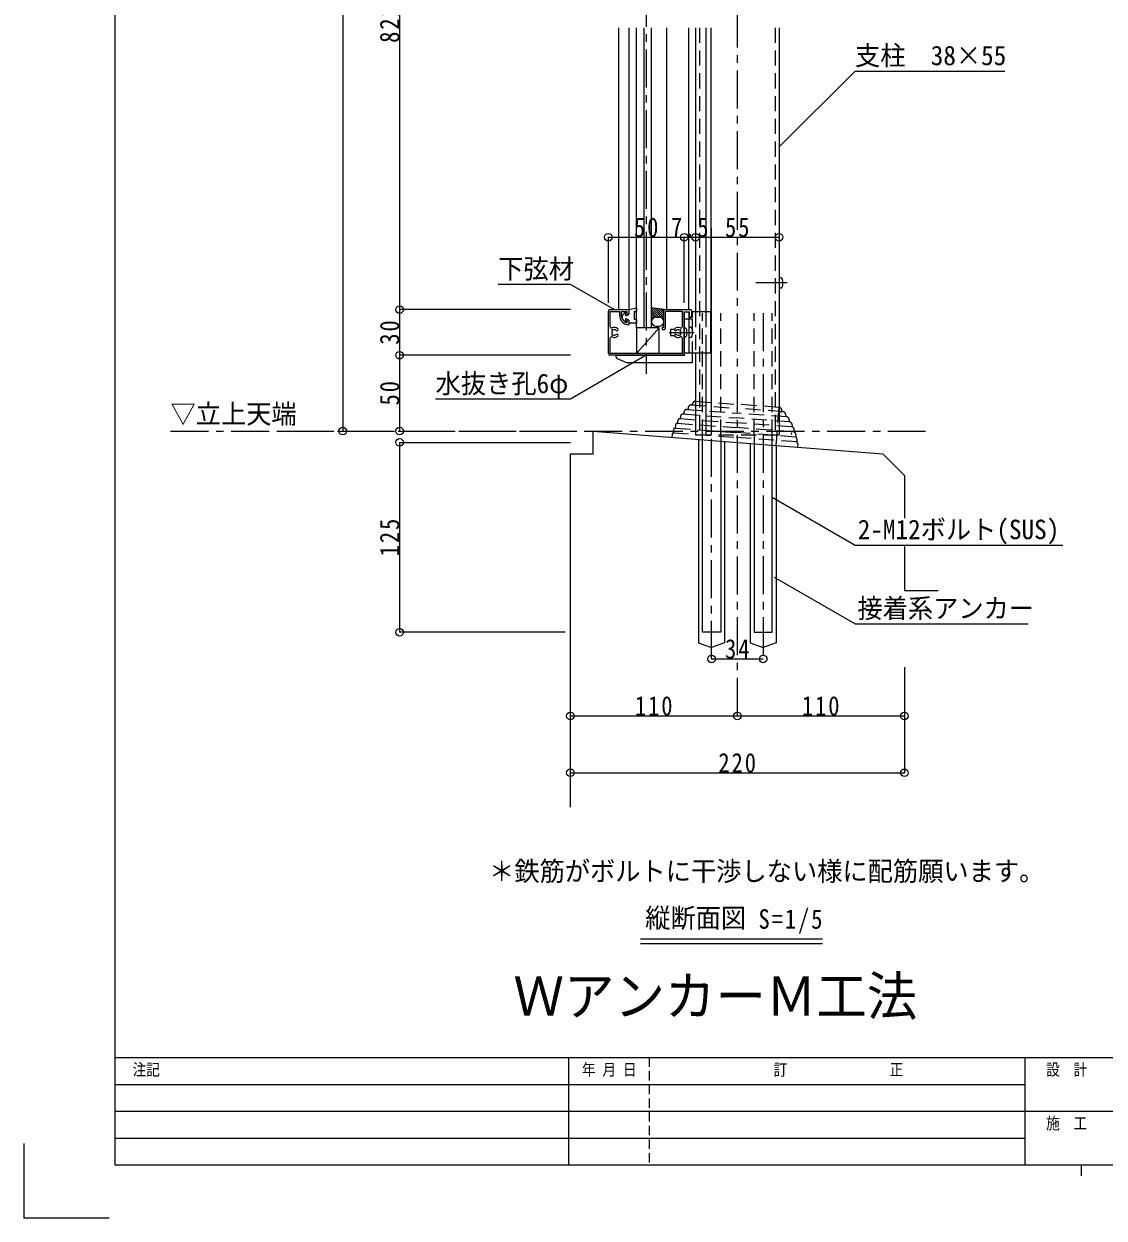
# Model space of a CAD drawing. Units: millimetres at full size, sheet at 1:5; some dimension numbers follow another scale. Extents: x -1050 to 1050, y -742 to 742.
# Drawn here: x -1050 to -338, y -742 to 44 of the extents above; entities that cross this region are included whole.
import ezdxf
from ezdxf.enums import TextEntityAlignment as Align

# ---------------------------------------------------------------- set-up
doc = ezdxf.new("R2010")
doc.units = ezdxf.units.MM
doc.header["$LTSCALE"] = 5
for name, pattern in [('CHAIN1', [8, 5, -1, 1, -1]), ('DASHED1', [1.8, 1.2, -0.6]), ('DASHED2', [3, 2, -1])]:
    doc.linetypes.add(name, pattern=pattern)
for name, color, linetype in [('0-0_通り芯', 7, 'CHAIN1'), ('0-1_躯体', 134, 'Continuous'), ('1-4_印刷位置ライン', 7, 'Continuous'), ('1-5_図枠1_1', 7, 'Continuous')]:
    doc.layers.add(name, color=color, linetype=linetype)
for name, color, linetype, lineweight in [('0-3_寸法', 54, 'Continuous', 20), ('0-4_手摺部材', 92, 'Continuous', 20), ('0-7_ガラス', 6, 'Continuous', 20), ('0-8_その他', 11, 'Continuous', 20), ('0-9_文字', 3, 'Continuous', 20), ('0-A_支柱', 6, 'Continuous', 20), ('0-B_足元', 4, 'Continuous', 20)]:
    doc.layers.add(name, color=color, linetype=linetype, lineweight=lineweight)
doc.styles.add('ＭＳ ゴシック', font='')
doc.styles.add('ＭＳ 明朝', font='')
doc.styles.get('ＭＳ ゴシック').set_extended_font_data('MS Gothic')
doc.styles.get('ＭＳ 明朝').set_extended_font_data('MS Mincho')

# ---------------------------------------------------------------- blocks, each defined once
blk = doc.blocks.new('dimension_origin')
at = {"color": 0, "linetype": 'Continuous', "lineweight": -2}
blk.add_circle((0, 0), 1.25, dxfattribs=at)

msp = doc.modelspace()

# ---------------------------------------------------------------- linework, layer by layer
at = {"layer": '0-0_通り芯'}
for p, q in [((-580, -411.793), (-580, 510.77)), ((-640, 266.994), (-640, -186.671)), ((-597, -374.293), (-597, -146.726)), ((-563, -146.726), (-563, -374.293)), ((-953.426, -224.293), (-690, -224.293)), ((-880.819, -224.293), (-456.137, -224.293))]:
    msp.add_line(p, q, dxfattribs=at)
at = {"layer": '0-1_躯体'}
for p, q in [((-675, -239.293), (-675, -224.293)), ((-605.5, -229.819), (-605.5, -363.778)), ((-588.5, -231.09), (-588.5, -363.778)), ((-571.5, -232.361), (-571.5, -363.778)), ((-554.5, -233.633), (-554.5, -363.778)), ((-690, -472.002), (-690, -239.293)), ((-690, -239.293), (-675, -239.293)), ((-470, -253.435), (-470, -281.515)), ((-470, -300.195), (-470, -329.293)), ((-470, -329.293), (-447.668, -329.293)), ((-605.5, -363.778), (-597, -366.726)), ((-588.5, -363.778), (-597, -366.726)), ((-571.5, -363.778), (-563, -366.726)), ((-554.5, -363.778), (-563, -366.726))]:
    msp.add_line(p, q, dxfattribs=at)
msp.add_lwpolyline([(-675, -224.293), (-484.142, -239.293), (-470, -253.435)], dxfattribs=at)
at = {"layer": '0-3_寸法'}
for p, q in [((-840, 495), (-840, -224.293)), ((-802.5, 232), (-802.5, -144.293)), ((-665, -139.85), (-665, -96.677)), ((-665, -96.677), (-615, -96.677)), ((-615, -139.85), (-615, -96.677)), ((-615, -96.677), (-607.5, -96.677)), ((-607.5, -96.677), (-552.5, -96.677)), ((-802.5, -144.293), (-802.5, -174.293)), ((-690, -144.293), (-802.5, -144.293)), ((-802.5, -174.293), (-802.5, -224.293)), ((-690, -174.293), (-802.5, -174.293)), ((-802.5, -231.759), (-802.5, -356.726)), ((-802.5, -231.759), (-690, -231.759)), ((-693.394, -356.726), (-802.5, -356.726)), ((-597, -374.293), (-563, -374.293)), ((-470, -379.692), (-470, -449.293)), ((-690, -411.793), (-580, -411.793)), ((-580, -411.793), (-470, -411.793)), ((-690, -449.293), (-470, -449.293))]:
    msp.add_line(p, q, dxfattribs=at)
at = {"layer": '0-4_手摺部材'}
for p, q in [((-658.003, -144.293), (-658.003, 41.354)), ((-651.5, 41.354), (-651.5, -144.293)), ((-626.5, -144.293), (-626.5, 41.354)), ((-612, -144.293), (-612, 41.354)), ((-665, -173.293), (-665, -145.293)), ((-664, -144.293), (-651.5, -144.293)), ((-663.8, -145.493), (-657.5, -145.493)), ((-663.8, -155.388), (-663.8, -145.493)), ((-657.5, -148.293), (-657.5, -145.493)), ((-656.3, -145.493), (-652.7, -145.493)), ((-656.3, -148.293), (-656.3, -145.493)), ((-652.7, -147.293), (-652.7, -145.493)), ((-652.7, -147.293), (-651.5, -147.293)), ((-651.5, -144.293), (-651.5, -147.293)), ((-628.5, -156.093), (-628.5, -144.293)), ((-628.5, -144.293), (-611, -144.293)), ((-627.3, -156.293), (-627.3, -145.493)), ((-616.2, -145.493), (-627.3, -145.493)), ((-616.2, -155.388), (-616.2, -145.493)), ((-615, -145.793), (-611.5, -145.793)), ((-615, -173.293), (-615, -145.793)), ((-611.5, -148.543), (-611.5, -145.793)), ((-610, -148.543), (-610, -145.293)), ((-652.7, -152.941), (-652.7, -151.293)), ((-651.5, -151.293), (-652.7, -151.293)), ((-651.5, -151.293), (-651.5, -154.293)), ((-610.878, -155.891), (-611.998, -155.793)), ((-611.998, -155.793), (-611.998, -162.793)), ((-663.8, -173.093), (-663.8, -163.198)), ((-623.998, -157.293), (-623.998, -161.293)), ((-621.472, -157.293), (-623.998, -157.293)), ((-623.998, -161.293), (-621.472, -161.293)), ((-616.2, -173.093), (-616.2, -163.198)), ((-610.878, -162.695), (-611.998, -162.793)), ((-614.8, -174.293), (-614.8, -172.793)), ((-609.8, -172.793), (-609.8, -179.293)), ((-616, -174.293), (-664, -174.293)), ((-616.2, -173.093), (-663.8, -173.093)), ((-659.8, -174.293), (-614.8, -174.293)), ((-659.8, -175.634), (-659.8, -174.293)), ((-659.194, -176.553), (-652.989, -179.212)), ((-609.8, -179.293), (-652.595, -179.293))]:
    msp.add_line(p, q, dxfattribs=at)
at = {"layer": '0-4_手摺部材', "linetype": 'DASHED2'}
for p, q in [((-555, 41.354), (-555, -226.726)), ((-614.8, -150.293), (-609.8, -150.293)), ((-614.8, -156.043), (-614.8, -150.293)), ((-609.8, -150.293), (-609.8, -172.793)), ((-614.8, -162.543), (-614.55, -162.543)), ((-614.8, -172.793), (-614.8, -162.543)), ((-613.3, -161.293), (-614.55, -162.543)), ((-613.3, -158.993), (-613.3, -157.293)), ((-613, -159.293), (-613.3, -158.993)), ((-613, -159.293), (-613.3, -159.593)), ((-613.3, -161.293), (-613.3, -159.593))]:
    msp.add_line(p, q, dxfattribs=at)
at = {"layer": '0-4_手摺部材', "linetype": 'CHAIN1'}
msp.add_line((-624.998, -159.293), (-608.398, -159.293), dxfattribs=at)
at = {"layer": '0-4_手摺部材'}
for points in [[(-614.998, -145.793), (-614.998, -172.793), (-597.498, -172.793), (-597.498, -145.793), (-609.798, -145.793), (-609.798, -149.493), (-611.998, -149.493)], [(-614.998, -145.793), (-611.998, -145.793), (-611.998, -172.793)], [(-628.5, -156.093), (-629.5, -156.093), (-629.5, -157.293), (-628.3, -157.293)]]:
    msp.add_lwpolyline(points, dxfattribs=at)
at = {"layer": '0-4_手摺部材', "linetype": 'DASHED2'}
msp.add_lwpolyline([(-613.3, -157.293), (-614.55, -156.043), (-614.8, -156.043)], dxfattribs=at)
at = {"layer": '0-4_手摺部材'}
for centre, radius, start, end in [((-664, -145.293), 1, 90, 180), ((-651.5, -148.293), 6, 180, 270), ((-651.5, -148.293), 4.8, 180, 255.52249), ((-610.75, -148.543), 0.75, 180, 360), ((-611, -145.293), 1, 0, 90), ((-662.8, -155.388), 1, 180, 294.74652), ((-661, -159.293), 3.3, 47.10464, 114.74652), ((-659.264, -157.425), 0.75, 227.10464, 47.10464), ((-628.3, -156.293), 1, 270, 360), ((-620.736, -157.425), 0.75, 132.89536, 312.89536), ((-619, -159.293), 3.3, 65.25348, 132.89536), ((-617.2, -155.388), 1, 245.25348, 360), ((-610.992, -157.186), 1.3, 15.88085, 85), ((-618.398, -159.293), 9, 344.11915, 15.88085), ((-662.8, -163.198), 1, 65.25348, 180), ((-661, -159.293), 1.8, 150.9671, 209.0329), ((-662.273, -158.02), 0.5, 37.01643, 232.98355), ((-662.273, -160.566), 0.5, 127.01645, 322.98357), ((-661, -159.293), 3.3, 245.25348, 312.89536), ((-661, -159.293), 1.8, 47.10464, 119.03288), ((-661, -159.293), 1.8, 240.96712, 312.89536), ((-659.264, -161.161), 0.75, 312.89536, 132.89536), ((-620.736, -161.161), 0.75, 47.10464, 227.10464), ((-619, -159.293), 3.3, 227.10464, 294.74652), ((-619, -159.293), 1.8, 60.96712, 132.89536), ((-619, -159.293), 1.8, 227.10464, 299.03288), ((-617.727, -158.02), 0.5, 307.01645, 142.98357), ((-617.727, -160.566), 0.5, 217.01643, 52.98355), ((-617.2, -163.198), 1, 0, 114.74652), ((-619, -159.293), 1.8, 330.9671, 29.0329), ((-610.992, -161.4), 1.3, 275, 344.11915), ((-664, -173.293), 1, 180, 270), ((-658.8, -175.634), 1, 180, 246.80141), ((-652.595, -178.293), 1, 246.80141, 270), ((-616, -173.293), 1, 270, 360)]:
    msp.add_arc(centre, radius, start, end, dxfattribs=at)
at = {"layer": '0-7_ガラス'}
for p, q in [((-646.5, -156.293), (-646.5, 41.354)), ((-641.5, -156.293), (-641.5, 41.354)), ((-636.5, -156.293), (-636.5, 41.354))]:
    msp.add_line(p, q, dxfattribs=at)
at = {"layer": '0-8_その他'}
for p, q in [((-655.8, -148.293), (-655.8, -150.293)), ((-653.988, -146.215), (-655.66, -147.946)), ((-653.771, -147.744), (-653.329, -146.642)), ((-651.5, -144.41), (-651.5, -147.302)), ((-651.386, -144.265), (-646.686, -143.09)), ((-648, -145.693), (-648, -150.393)), ((-647.85, -145.543), (-646.65, -145.543)), ((-646.5, -143.235), (-646.5, -145.393)), ((-628.5, -144.293), (-636.5, -143.085)), ((-636.5, -143.129), (-629.824, -149.805)), ((-636.5, -144.543), (-631.75, -149.293)), ((-636.5, -145.957), (-633.164, -149.293)), ((-636.5, -147.371), (-634.43, -149.441)), ((-636.5, -148.786), (-635.352, -149.933)), ((-634.886, -143.329), (-628.5, -149.715)), ((-633.5, -149.293), (-631.5, -149.293)), ((-633.22, -143.58), (-628.5, -148.3)), ((-631.554, -143.832), (-628.5, -146.886)), ((-629.889, -144.083), (-628.5, -145.472)), ((-653.988, -152.371), (-655.66, -150.64)), ((-653.771, -150.842), (-653.329, -151.944)), ((-651.5, -151.284), (-651.5, -152.893)), ((-651.35, -153.043), (-646.65, -153.043)), ((-647.85, -150.543), (-646.65, -150.543)), ((-646.5, -150.693), (-646.5, -152.893)), ((-631.498, -156.293), (-646.498, -156.293)), ((-646.498, -156.293), (-646.498, -173.093)), ((-633.5, -155.293), (-631.5, -155.293)), ((-629.012, -150.617), (-628.5, -151.129))]:
    msp.add_line(p, q, dxfattribs=at)
msp.add_lwpolyline([(-631.498, -173.093), (-631.498, -156.293), (-646.498, -173.093)], dxfattribs=at)
for centre, radius, start, end in [((-655.3, -148.293), 0.5, 135.9867, 180), ((-653.7, -146.493), 0.4, 338.12576, 135.9867), ((-653.4, -147.893), 0.4, 158.12576, 293.77732), ((-661.302, -129.957), 20, 293.77732, 299.09547), ((-651.65, -147.302), 0.15, 299.09547, 360), ((-651.35, -144.41), 0.15, 104.03624, 180), ((-647.85, -145.693), 0.15, 90, 180), ((-646.65, -143.235), 0.15, 0, 104.03624), ((-646.65, -145.393), 0.15, 270, 360), ((-633.5, -152.293), 3, 90, 180), ((-631.5, -152.293), 3, 0, 90), ((-655.3, -150.293), 0.5, 180, 224.0133), ((-653.7, -152.093), 0.4, 224.0133, 21.87424), ((-653.4, -150.693), 0.4, 66.22268, 201.87424), ((-661.302, -168.629), 20, 60.90453, 66.22268), ((-651.65, -151.284), 0.15, 0, 60.90453), ((-651.35, -152.893), 0.15, 180, 270), ((-647.85, -150.393), 0.15, 180, 270), ((-646.65, -150.693), 0.15, 0, 90), ((-646.65, -152.893), 0.15, 270, 360), ((-633.5, -152.293), 3, 180, 270), ((-631.5, -152.293), 3, 270, 360)]:
    msp.add_arc(centre, radius, start, end, dxfattribs=at)
at = {"layer": '0-9_文字'}
for p, q in [((-524.014, -558.793), (-643.767, -558.793)), ((-524.014, -561.793), (-643.767, -561.793))]:
    msp.add_line(p, q, dxfattribs=at)
for points in [[(-552.5, -37.211), (-502.5, 12.789), (-403.75, 12.789)], [(-661.166, -144.293), (-690, -127.645), (-737.5, -127.645)], [(-640, -174.293), (-690, -203.16), (-778.75, -203.16)], [(-557, -267.827), (-502.5, -299.293), (-365.712, -299.293)], [(-555.77, -320.456), (-502.5, -351.211), (-388.431, -351.211)]]:
    msp.add_lwpolyline(points, dxfattribs=at)
at = {"layer": '0-A_支柱'}
for p, q in [((-607.5, 41.354), (-607.5, -145.793)), ((-600.7, 41.354), (-600.7, -145.793)), ((-597.2, -172.526), (-597.2, 41.354)), ((-552.5, 41.354), (-552.5, -226.726)), ((-597.2, -90.905), (-597.2, -226.726)), ((-607.5, -172.793), (-607.5, -226.726)), ((-600.7, -171.026), (-600.7, -226.726)), ((-600.7, -172.414), (-600.7, -172.526)), ((-607.5, -174.18), (-607.5, -174.293))]:
    msp.add_line(p, q, dxfattribs=at)
at = {"layer": '0-A_支柱', "linetype": 'DASHED2'}
for p, q in [((-607.5, -145.793), (-607.5, -174.18)), ((-600.7, -145.793), (-600.7, -172.414)), ((-607.5, -226.726), (-552.5, -226.726))]:
    msp.add_line(p, q, dxfattribs=at)
at = {"layer": '0-B_足元', "linetype": 'DASHED2'}
for p, q in [((-605, 41.354), (-605, -226.726)), ((-603, -226.726), (-603, -146.726)), ((-591, -226.726), (-591, -146.726)), ((-569, -226.726), (-569, -146.726)), ((-557, -226.726), (-557, -146.726)), ((-615.212, -211.838), (-615.301, -213.038)), ((-613.238, -209.987), (-580.356, -212.445)), ((-612.386, -208.847), (-612.476, -210.044)), ((-610.423, -206.988), (-580.117, -209.254)), ((-609.49, -206.456), (-609.535, -207.054)), ((-607.347, -204.611), (-579.923, -206.662)), ((-549.812, -211.521), (-580.117, -209.254)), ((-552.5, -208.712), (-579.923, -206.662)), ((-554.364, -233.643), (-552.5, -208.712)), ((-551.347, -211.985), (-551.442, -212.577)), ((-550.655, -210.856), (-550.699, -211.454)), ((-619.337, -217.715), (-619.442, -219.122)), ((-619.442, -219.122), (-581.07, -221.992)), ((-617.503, -214.787), (-617.599, -216.078)), ((-617.599, -216.078), (-580.833, -218.828)), ((-615.557, -213.019), (-580.594, -215.633)), ((-544.067, -221.577), (-580.833, -218.828)), ((-545.632, -218.247), (-580.594, -215.633)), ((-547.474, -214.904), (-580.356, -212.445)), ((-548.146, -213.651), (-548.236, -214.848)), ((-545.797, -217.029), (-545.887, -218.228)), ((-623.028, -226.576), (-623.172, -228.497)), ((-622.019, -223.326), (-622.171, -225.364)), ((-622.171, -225.364), (-581.549, -228.401)), ((-620.83, -220.596), (-620.953, -222.247)), ((-620.953, -222.245), (-581.31, -225.21)), ((-541.668, -228.174), (-581.31, -225.21)), ((-542.697, -224.861), (-581.07, -221.992)), ((-544.37, -225.215), (-544.593, -226.609)), ((-543.971, -220.285), (-544.067, -221.577)), ((-542.592, -223.454), (-542.697, -224.861)), ((-541.545, -226.524), (-541.668, -228.176)), ((-540.927, -231.439), (-581.549, -228.401)), ((-540.774, -229.402), (-540.927, -231.439)), ((-540.26, -232.766), (-540.403, -234.687))]:
    msp.add_line(p, q, dxfattribs=at)
at = {"layer": '0-B_足元'}
for p, q in [((-551.381, -123.324), (-552.5, -123.226)), ((-552.5, -123.226), (-552.5, -130.226)), ((-551.381, -130.128), (-552.5, -130.226)), ((-603, -356.726), (-603, -226.726)), ((-591, -226.726), (-591, -356.726)), ((-569, -226.726), (-569, -356.726)), ((-557, -356.726), (-557, -226.726)), ((-591, -356.726), (-603, -356.726)), ((-569, -356.726), (-557, -356.726))]:
    msp.add_line(p, q, dxfattribs=at)
at = {"layer": '0-B_足元', "linetype": 'CHAIN1'}
msp.add_line((-547.28, -126.726), (-567.895, -126.726), dxfattribs=at)
at = {"layer": '0-B_足元'}
for centre, radius, start, end in [((-551.494, -124.619), 1.3, 15.88085, 85), ((-558.9, -126.726), 9, 344.11915, 15.88085), ((-551.494, -128.833), 1.3, 275, 344.11915)]:
    msp.add_arc(centre, radius, start, end, dxfattribs=at)
at = {"layer": '0-B_足元', "linetype": 'DASHED2'}
for centre, radius, start, end in [((-613.26, -211.941), 1.954, 82.29415, 176.97871), ((-610.349, -209.042), 2.047, 82.28482, 174.51979), ((-607.496, -206.605), 2, 85.72348, 175.72348), ((-552.649, -210.707), 2, 355.72348, 85.72348), ((-550.19, -213.541), 2.047, 356.92716, 89.16213), ((-619.349, -220.6), 1.48, 93.59892, 179.83568), ((-617.676, -217.738), 1.661, 87.34623, 179.21411), ((-615.643, -214.879), 1.862, 87.36822, 177.16247), ((-547.742, -216.84), 1.954, 354.46825, 89.1528), ((-545.824, -220.1), 1.862, 354.28448, 84.07873), ((-621.578, -226.692), 1.455, 114.05973, 175.43404), ((-620.813, -223.449), 1.212, 96.64449, 174.18491), ((-544.238, -223.229), 1.661, 352.23285, 84.10072), ((-543.009, -226.308), 1.48, 351.61127, 77.84803), ((-541.986, -229.344), 1.212, 357.26205, 74.80246), ((-541.711, -232.664), 1.455, 356.01292, 57.38723)]:
    msp.add_arc(centre, radius, start, end, dxfattribs=at)
at = {"layer": '1-4_印刷位置ライン'}
for p in [(-1050, -693.374), (-993.722, -742.5)]:
    msp.add_line(p, (-1050, -742.5), dxfattribs=at)
at = {"layer": '1-5_図枠1_1'}
for p, q in [((-990, -636.793), (990, -636.793)), ((-691.162, -636.793), (-691.162, -707.5)), ((-390.657, -636.793), (-390.657, -707.5)), ((-990, -654.47), (-390.657, -654.47)), ((-990, -672.146), (-37.121, -672.146)), ((-990, -689.823), (-390.657, -689.823)), ((-353.535, -707.5), (-353.535, -714.571))]:
    msp.add_line(p, q, dxfattribs=at)
at = {"layer": '1-5_図枠1_1', "linetype": 'DASHED1'}
msp.add_line((-638.131, -636.793), (-638.131, -707.5), dxfattribs=at)
msp.add_line((-638.131, -636.793), (-638.131, -707.5), dxfattribs=at)
at = {"layer": '1-5_図枠1_1'}
msp.add_lwpolyline([(-990, 682.5), (-990, -707.5), (990, -707.5)], dxfattribs=at)

# ---------------------------------------------------------------- block references
at = {"layer": '0-3_寸法', "xscale": 2, "yscale": 2}
for p, rotation in [((-665, -96.677), 180), ((-615, -96.677), 180), ((-607.5, -96.677), 180), ((-802.5, -144.293), 270), ((-802.5, -144.293), 90), ((-802.5, -174.293), 270), ((-802.5, -174.293), 90), ((-840, -224.293), 270), ((-802.5, -224.293), 270), ((-802.5, -231.759), 90), ((-802.5, -356.726), 270), ((-597, -374.293), 180), ((-690, -411.793), 180), ((-580, -411.793), 180), ((-690, -449.293), 180)]:
    msp.add_blockref('dimension_origin', p, dxfattribs=dict(at, rotation=rotation))
for p in [(-615, -96.677), (-607.5, -96.677), (-552.5, -96.677), (-563, -374.293), (-580, -411.793), (-470, -411.793), (-470, -449.293)]:
    msp.add_blockref('dimension_origin', p, dxfattribs=at)

# ---------------------------------------------------------------- texts
at = {"layer": '0-3_寸法', "char_height": 12.83, "attachment_point": 7, "rotation": 90, "style": 'ＭＳ ゴシック'}
for s, insert in [('\\T1.17;\\W0.85;822', (-802.5, 31.354)), ('\\T1.17;\\W0.85;30', (-802.5, -167.418)), ('\\T1.17;\\W0.85;50', (-802.5, -207.418)), ('\\T1.17;\\W0.85;125', (-802.5, -306.742))]:
    msp.add_mtext(s, dxfattribs=dict(at, insert=insert))
at = {"layer": '0-3_寸法', "char_height": 12.83, "attachment_point": 7, "style": 'ＭＳ ゴシック'}
for s, insert in [('\\T1.17;\\W0.85;50', (-648.125, -96.677)), ('\\T1.17;\\W0.85;7.5', (-623.75, -96.677)), ('\\T1.17;\\W0.85;55', (-588.125, -96.677)), ('\\T1.17;\\W0.85;34', (-588.125, -374.293)), ('\\T1.17;\\W0.85;110', (-647.5, -411.793)), ('\\T1.17;\\W0.85;110', (-537.5, -411.793)), ('\\T1.17;\\W0.85;220', (-592.5, -449.293))]:
    msp.add_mtext(s, dxfattribs=dict(at, insert=insert))
at = {"layer": '0-9_文字', "style": 'ＭＳ ゴシック', "width": 0.95}
for s, height, p in [('支柱\u300038×55', 12.83, (-502.5, 12.789)), ('下弦材', 12.83, (-737.5, -127.645)), ('水抜き孔6φ', 12.83, (-778.75, -203.16)), ('▽立上天端', 12.83, (-953.426, -223.127)), ('2-M12ボルト(SUS)', 12.83, (-500.712, -299.293)), ('接着系アンカー', 12.83, (-500.931, -351.211)), ('＊鉄筋がボルトに干渉しない様に配筋願います。', 12.83, (-743.55, -524.293)), ('縦断面図', 12.83, (-640.701, -555.106)), ('ＷアンカーＭ工法', 25.66, (-727.5, -616.793))]:
    msp.add_text(s, height=height, dxfattribs=at).set_placement(p, align=Align.BOTTOM_LEFT)
at = {"layer": '0-9_文字', "insert": (-566.097, -555.106), "char_height": 12.83, "attachment_point": 7, "style": 'ＭＳ ゴシック'}
msp.add_mtext('\\T1.17;\\W0.85;S=1/5', dxfattribs=at)
at = {"layer": '1-5_図枠1_1', "style": 'ＭＳ 明朝', "width": 0.85}
for s, p in [('注記', (-978.418, -650.934)), ('年 月 日', (-682.419, -650.934)), ('訂               正', (-556.108, -650.934)), ('  設  計', (-385.607, -650.934)), ('  施  工', (-385.607, -686.288))]:
    msp.add_text(s, height=7.776, dxfattribs=at).set_placement(p, align=Align.BOTTOM_LEFT)

doc.saveas('drawing.dxf')
